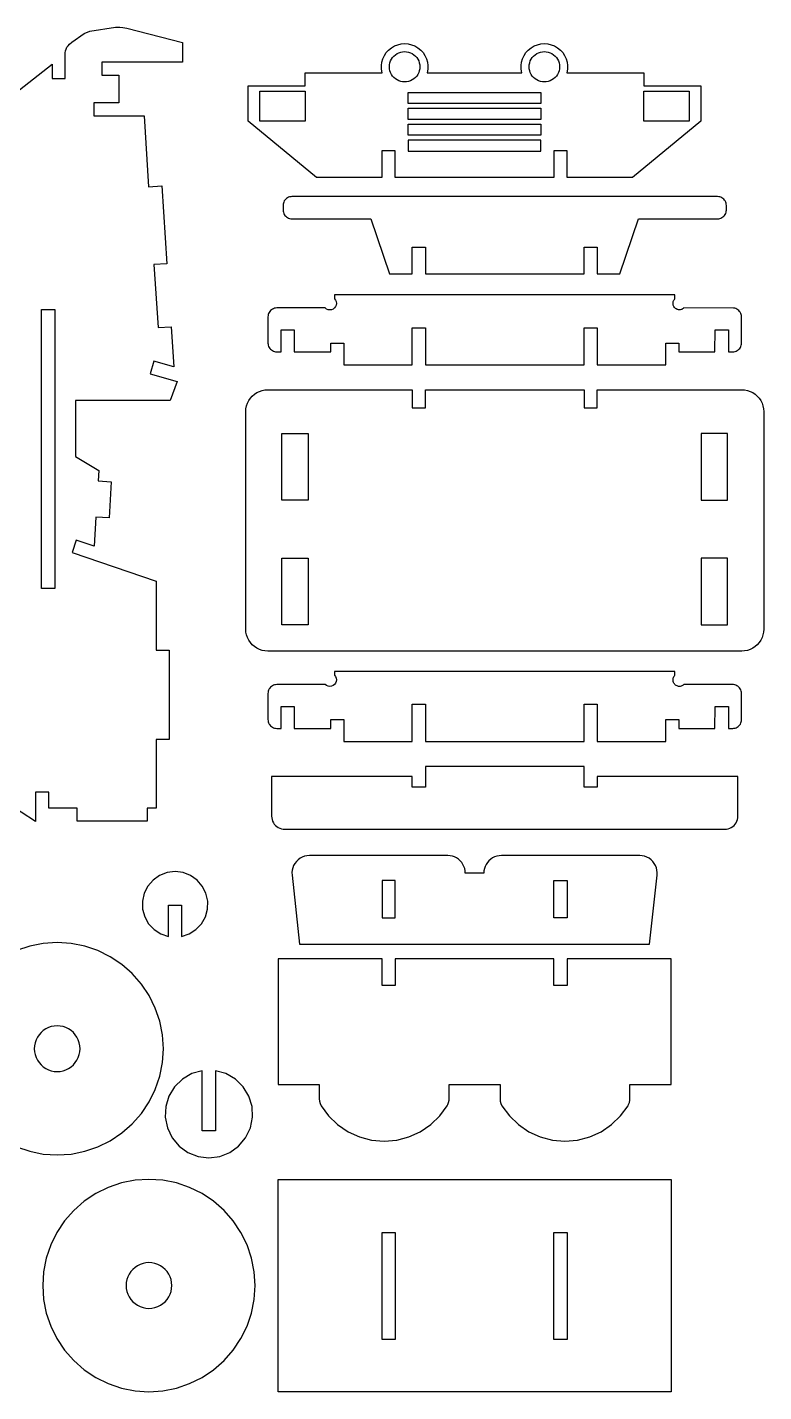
# Model space of a CAD drawing. Extents: x -629.5 to -535.7, y 368.1 to 423.3.
# Drawn here: x -600 to -572, y 371.4 to 423.3 of the extents above; entities that cross this region are included whole.
import ezdxf

# ---------------------------------------------------------------- set-up
doc = ezdxf.new("R2010")
doc.units = 0
doc.header["$MEASUREMENT"] = 0
doc.layers.get('0').update_dxf_attribs({"linetype": 'CONTINUOUS'})

msp = doc.modelspace()

# ---------------------------------------------------------------- linework, layer by layer
for points in [[(-602.413, 419.257), (-599.035, 421.904), (-599.035, 421.357), (-598.536, 421.357), (-598.536, 422.332), (-598.525, 422.406), (-598.503, 422.478), (-598.47, 422.545), (-598.428, 422.607), (-598.377, 422.662), (-598.286, 422.736), (-597.812, 423.074), (-597.596, 423.154), (-596.625, 423.307), (-596.46, 423.306), (-596.35, 423.296), (-596.187, 423.268), (-594.069, 422.722), (-594.069, 421.98), (-597.149, 421.98), (-597.149, 421.48), (-596.499, 421.48), (-596.499, 420.435), (-597.448, 420.435), (-597.448, 419.935), (-595.539, 419.935), (-595.363, 417.237), (-594.864, 417.27), (-594.667, 414.306), (-595.165, 414.272), (-595.006, 411.876), (-594.507, 411.909), (-594.406, 410.382), (-595.166, 410.594), (-595.3, 410.112), (-594.273, 409.826), (-594.541, 409.097), (-598.141, 409.097), (-598.141, 406.969), (-597.258, 406.433), (-597.283, 406.04), (-596.783, 406.009), (-596.868, 404.633), (-597.367, 404.664), (-597.436, 403.551), (-598.115, 403.783), (-598.276, 403.309), (-595.082, 402.221), (-595.082, 399.602), (-594.582, 399.602), (-594.582, 396.2), (-595.082, 396.2), (-595.082, 393.587), (-595.419, 393.587), (-595.419, 393.087), (-598.086, 393.087), (-598.086, 393.587), (-599.162, 393.587), (-599.162, 394.189), (-599.662, 394.189), (-599.662, 393.082), (-600.764, 393.791)], [(-600.389, 380.692), (-599.888, 380.522), (-599.37, 380.419), (-598.842, 380.385), (-598.314, 380.419), (-597.796, 380.522), (-597.295, 380.692), (-596.821, 380.926), (-596.382, 381.22), (-595.984, 381.569), (-595.635, 381.966), (-595.342, 382.406), (-595.108, 382.88), (-594.938, 383.38), (-594.835, 383.899), (-594.8, 384.427), (-594.835, 384.954), (-594.938, 385.473), (-595.108, 385.973), (-595.342, 386.448), (-595.635, 386.887), (-595.984, 387.285), (-596.382, 387.633), (-596.821, 387.927), (-597.295, 388.161), (-597.796, 388.331), (-598.314, 388.434), (-598.842, 388.468), (-599.37, 388.434), (-599.888, 388.331), (-600.389, 388.161)]]:
    msp.add_lwpolyline(points)
for points in [[(-579.609, 422.342), (-579.535, 422.23), (-579.48, 422.108), (-579.443, 421.979), (-579.426, 421.846), (-579.43, 421.711), (-579.454, 421.579), (-576.525, 421.579), (-576.525, 421.079), (-574.355, 421.079), (-574.355, 419.735), (-576.956, 417.592), (-579.444, 417.592), (-579.444, 418.609), (-579.944, 418.609), (-579.944, 417.592), (-585.986, 417.592), (-585.986, 418.609), (-586.486, 418.609), (-586.486, 417.592), (-588.975, 417.592), (-591.575, 419.735), (-591.575, 421.079), (-589.406, 421.079), (-589.406, 421.579), (-586.477, 421.579), (-586.501, 421.711), (-586.505, 421.846), (-586.488, 421.979), (-586.451, 422.108), (-586.395, 422.23), (-586.321, 422.342), (-586.231, 422.442), (-586.127, 422.527), (-586.012, 422.595), (-585.887, 422.645), (-585.756, 422.676), (-585.622, 422.686), (-585.488, 422.676), (-585.358, 422.645), (-585.233, 422.595), (-585.117, 422.527), (-585.013, 422.442), (-584.923, 422.342), (-584.849, 422.23), (-584.793, 422.108), (-584.757, 421.979), (-584.74, 421.846), (-584.744, 421.711), (-584.768, 421.579), (-581.163, 421.579), (-581.187, 421.711), (-581.191, 421.846), (-581.174, 421.979), (-581.137, 422.108), (-581.081, 422.23), (-581.007, 422.342), (-580.917, 422.442), (-580.813, 422.527), (-580.698, 422.595), (-580.573, 422.645), (-580.442, 422.676), (-580.308, 422.686), (-580.174, 422.676), (-580.044, 422.645), (-579.919, 422.595), (-579.803, 422.527), (-579.699, 422.442)], [(-585.122, 421.514), (-585.164, 421.451), (-585.214, 421.394), (-585.271, 421.344), (-585.333, 421.302), (-585.401, 421.269), (-585.473, 421.244), (-585.547, 421.23), (-585.622, 421.225), (-585.698, 421.23), (-585.772, 421.244), (-585.843, 421.269), (-585.911, 421.302), (-585.974, 421.344), (-586.031, 421.394), (-586.081, 421.451), (-586.123, 421.514), (-586.156, 421.581), (-586.18, 421.653), (-586.195, 421.727), (-586.2, 421.802), (-586.195, 421.878), (-586.18, 421.952), (-586.156, 422.024), (-586.123, 422.091), (-586.081, 422.154), (-586.031, 422.211), (-585.974, 422.261), (-585.911, 422.303), (-585.843, 422.336), (-585.772, 422.361), (-585.698, 422.375), (-585.622, 422.38), (-585.547, 422.375), (-585.473, 422.361), (-585.401, 422.336), (-585.333, 422.303), (-585.271, 422.261), (-585.214, 422.211), (-585.164, 422.154), (-585.122, 422.091), (-585.088, 422.024), (-585.064, 421.952), (-585.049, 421.878), (-585.044, 421.802), (-585.049, 421.727), (-585.064, 421.653), (-585.088, 421.581)], [(-579.774, 422.024), (-579.75, 421.952), (-579.735, 421.878), (-579.731, 421.802), (-579.735, 421.727), (-579.75, 421.653), (-579.774, 421.581), (-579.808, 421.514), (-579.85, 421.451), (-579.9, 421.394), (-579.957, 421.344), (-580.019, 421.302), (-580.087, 421.269), (-580.159, 421.244), (-580.233, 421.23), (-580.308, 421.225), (-580.384, 421.23), (-580.458, 421.244), (-580.529, 421.269), (-580.597, 421.302), (-580.66, 421.344), (-580.717, 421.394), (-580.767, 421.451), (-580.809, 421.514), (-580.842, 421.581), (-580.866, 421.653), (-580.881, 421.727), (-580.886, 421.802), (-580.881, 421.878), (-580.866, 421.952), (-580.842, 422.024), (-580.809, 422.091), (-580.767, 422.154), (-580.717, 422.211), (-580.66, 422.261), (-580.597, 422.303), (-580.529, 422.336), (-580.458, 422.361), (-580.384, 422.375), (-580.308, 422.38), (-580.233, 422.375), (-580.159, 422.361), (-580.087, 422.336), (-580.019, 422.303), (-579.957, 422.261), (-579.9, 422.211), (-579.85, 422.154), (-579.808, 422.091)], [(-589.406, 419.735), (-591.134, 419.735), (-591.134, 420.869), (-589.406, 420.869)], [(-580.444, 420.404), (-585.487, 420.404), (-585.487, 420.827), (-580.444, 420.827)], [(-574.797, 419.735), (-576.525, 419.735), (-576.525, 420.869), (-574.797, 420.869)], [(-585.487, 419.8), (-585.487, 420.223), (-580.444, 420.223), (-580.444, 419.8)], [(-585.487, 419.196), (-585.487, 419.619), (-580.444, 419.619), (-580.444, 419.196)], [(-580.444, 418.592), (-580.444, 419.015), (-585.487, 419.015), (-585.487, 418.592)], [(-590.201, 416.695), (-590.221, 416.656), (-590.235, 416.615), (-590.243, 416.572), (-590.246, 416.528), (-590.246, 416.35), (-590.243, 416.307), (-590.235, 416.264), (-590.221, 416.223), (-590.201, 416.183), (-590.177, 416.147), (-590.148, 416.114), (-590.116, 416.086), (-590.079, 416.061), (-590.04, 416.042), (-589.999, 416.028), (-589.956, 416.02), (-589.913, 416.017), (-586.905, 416.017), (-586.194, 413.923), (-585.335, 413.923), (-585.335, 414.94), (-584.835, 414.94), (-584.835, 413.923), (-578.793, 413.923), (-578.793, 414.94), (-578.293, 414.94), (-578.293, 413.923), (-577.434, 413.923), (-576.723, 416.017), (-573.715, 416.017), (-573.672, 416.02), (-573.629, 416.028), (-573.588, 416.042), (-573.549, 416.061), (-573.512, 416.086), (-573.48, 416.114), (-573.451, 416.147), (-573.427, 416.183), (-573.407, 416.223), (-573.393, 416.264), (-573.385, 416.307), (-573.382, 416.35), (-573.382, 416.528), (-573.385, 416.572), (-573.393, 416.615), (-573.407, 416.656), (-573.427, 416.695), (-573.451, 416.731), (-573.48, 416.764), (-573.512, 416.793), (-573.549, 416.817), (-573.588, 416.836), (-573.629, 416.85), (-573.672, 416.859), (-573.715, 416.862), (-589.913, 416.862), (-589.956, 416.859), (-589.999, 416.85), (-590.04, 416.836), (-590.079, 416.817), (-590.116, 416.793), (-590.148, 416.764), (-590.177, 416.731)], [(-590.811, 412.375), (-590.819, 412.332), (-590.822, 412.288), (-590.822, 411.288), (-590.819, 411.245), (-590.811, 411.202), (-590.797, 411.161), (-590.777, 411.122), (-590.753, 411.085), (-590.724, 411.053), (-590.691, 411.024), (-590.655, 411), (-590.616, 410.98), (-590.575, 410.966), (-590.532, 410.958), (-590.489, 410.955), (-590.322, 410.955), (-590.322, 411.788), (-589.822, 411.788), (-589.822, 410.955), (-588.437, 410.955), (-588.437, 411.288), (-587.937, 411.288), (-587.937, 410.455), (-585.335, 410.455), (-585.335, 411.871), (-584.835, 411.871), (-584.835, 410.455), (-578.793, 410.455), (-578.793, 411.871), (-578.293, 411.871), (-578.293, 410.455), (-575.691, 410.455), (-575.691, 411.288), (-575.191, 411.288), (-575.191, 410.955), (-573.822, 410.955), (-573.806, 411.788), (-573.306, 411.788), (-573.306, 410.955), (-573.139, 410.955), (-573.096, 410.958), (-573.053, 410.966), (-573.012, 410.98), (-572.973, 411), (-572.936, 411.024), (-572.904, 411.053), (-572.875, 411.085), (-572.851, 411.122), (-572.831, 411.161), (-572.817, 411.202), (-572.809, 411.245), (-572.806, 411.288), (-572.806, 412.288), (-572.81, 412.333), (-572.82, 412.376), (-572.835, 412.418), (-572.856, 412.458), (-572.881, 412.494), (-572.912, 412.527), (-572.946, 412.556), (-572.983, 412.58), (-573.024, 412.599), (-573.066, 412.612), (-573.11, 412.62), (-574.999, 412.622), (-575.023, 412.601), (-575.049, 412.584), (-575.077, 412.57), (-575.107, 412.56), (-575.137, 412.554), (-575.168, 412.552), (-575.2, 412.554), (-575.23, 412.56), (-575.26, 412.57), (-575.288, 412.584), (-575.314, 412.601), (-575.337, 412.622), (-575.359, 412.646), (-575.377, 412.673), (-575.392, 412.703), (-575.402, 412.734), (-575.408, 412.766), (-575.411, 412.798), (-575.408, 412.831), (-575.402, 412.863), (-575.392, 412.894), (-575.377, 412.923), (-575.359, 412.951), (-575.337, 412.975), (-575.337, 413.122), (-588.291, 413.122), (-588.291, 412.975), (-588.251, 412.923), (-588.226, 412.863), (-588.217, 412.798), (-588.226, 412.734), (-588.251, 412.673), (-588.291, 412.622), (-588.342, 412.582), (-588.403, 412.557), (-588.467, 412.548), (-588.532, 412.557), (-588.592, 412.582), (-588.644, 412.622), (-590.489, 412.622), (-590.532, 412.619), (-590.575, 412.61), (-590.616, 412.596), (-590.655, 412.577), (-590.691, 412.553), (-590.724, 412.524), (-590.753, 412.491), (-590.777, 412.455), (-590.797, 412.416)], [(-598.936, 412.561), (-598.936, 401.943), (-599.436, 401.943), (-599.436, 412.561)], [(-585.335, 408.827), (-584.835, 408.827), (-584.835, 409.511), (-578.793, 409.511), (-578.793, 408.827), (-578.293, 408.827), (-578.293, 409.511), (-572.796, 409.511), (-572.687, 409.504), (-572.58, 409.483), (-572.477, 409.448), (-572.379, 409.4), (-572.288, 409.339), (-572.206, 409.267), (-572.135, 409.185), (-572.074, 409.095), (-572.026, 408.997), (-571.991, 408.894), (-571.969, 408.787), (-571.962, 408.678), (-571.962, 400.394), (-571.969, 400.285), (-571.991, 400.178), (-572.026, 400.075), (-572.074, 399.977), (-572.135, 399.886), (-572.206, 399.804), (-572.288, 399.732), (-572.379, 399.672), (-572.477, 399.624), (-572.58, 399.589), (-572.687, 399.567), (-572.796, 399.56), (-590.832, 399.56), (-590.941, 399.567), (-591.048, 399.589), (-591.151, 399.624), (-591.249, 399.672), (-591.34, 399.732), (-591.422, 399.804), (-591.493, 399.886), (-591.554, 399.977), (-591.602, 400.075), (-591.637, 400.178), (-591.659, 400.285), (-591.666, 400.394), (-591.666, 408.678), (-591.659, 408.787), (-591.637, 408.894), (-591.602, 408.997), (-591.554, 409.095), (-591.493, 409.185), (-591.422, 409.267), (-591.34, 409.339), (-591.249, 409.4), (-591.151, 409.448), (-591.048, 409.483), (-590.941, 409.504), (-590.832, 409.511), (-585.335, 409.511)], [(-590.291, 405.308), (-590.291, 407.847), (-589.291, 407.847), (-589.291, 405.308)], [(-573.337, 405.308), (-573.337, 407.847), (-574.337, 407.847), (-574.337, 405.308)], [(-589.291, 403.102), (-589.291, 400.558), (-590.291, 400.558), (-590.291, 403.102)], [(-574.337, 403.102), (-574.337, 400.558), (-573.337, 400.558), (-573.337, 403.102)], [(-590.811, 398.04), (-590.819, 397.997), (-590.822, 397.954), (-590.822, 396.954), (-590.819, 396.91), (-590.811, 396.868), (-590.797, 396.826), (-590.777, 396.787), (-590.753, 396.751), (-590.724, 396.718), (-590.691, 396.689), (-590.655, 396.665), (-590.616, 396.646), (-590.575, 396.632), (-590.532, 396.623), (-590.489, 396.621), (-590.322, 396.621), (-590.322, 397.454), (-589.822, 397.454), (-589.822, 396.621), (-588.437, 396.621), (-588.437, 396.954), (-587.937, 396.954), (-587.937, 396.121), (-585.335, 396.121), (-585.335, 397.537), (-584.835, 397.537), (-584.835, 396.121), (-578.793, 396.121), (-578.793, 397.537), (-578.293, 397.537), (-578.293, 396.121), (-575.691, 396.121), (-575.691, 396.954), (-575.191, 396.954), (-575.191, 396.621), (-573.822, 396.621), (-573.806, 397.454), (-573.306, 397.454), (-573.306, 396.621), (-573.139, 396.621), (-573.096, 396.623), (-573.053, 396.632), (-573.012, 396.646), (-572.973, 396.665), (-572.936, 396.689), (-572.904, 396.718), (-572.875, 396.751), (-572.851, 396.787), (-572.831, 396.826), (-572.817, 396.868), (-572.809, 396.91), (-572.806, 396.954), (-572.806, 397.954), (-572.81, 397.998), (-572.82, 398.042), (-572.835, 398.084), (-572.856, 398.123), (-572.881, 398.16), (-572.912, 398.193), (-572.946, 398.221), (-572.983, 398.245), (-573.024, 398.264), (-573.066, 398.278), (-573.11, 398.285), (-574.999, 398.287), (-575.023, 398.267), (-575.049, 398.249), (-575.077, 398.235), (-575.107, 398.225), (-575.137, 398.219), (-575.168, 398.217), (-575.2, 398.219), (-575.23, 398.225), (-575.26, 398.235), (-575.288, 398.249), (-575.314, 398.267), (-575.337, 398.287), (-575.359, 398.312), (-575.377, 398.339), (-575.392, 398.368), (-575.402, 398.399), (-575.408, 398.431), (-575.411, 398.464), (-575.408, 398.497), (-575.402, 398.529), (-575.392, 398.56), (-575.377, 398.589), (-575.359, 398.616), (-575.337, 398.641), (-575.337, 398.787), (-588.291, 398.787), (-588.291, 398.641), (-588.251, 398.589), (-588.226, 398.529), (-588.217, 398.464), (-588.226, 398.399), (-588.251, 398.339), (-588.291, 398.287), (-588.342, 398.247), (-588.403, 398.222), (-588.467, 398.214), (-588.532, 398.222), (-588.592, 398.247), (-588.644, 398.287), (-590.489, 398.287), (-590.532, 398.284), (-590.575, 398.276), (-590.616, 398.262), (-590.655, 398.243), (-590.691, 398.218), (-590.724, 398.19), (-590.753, 398.157), (-590.777, 398.121), (-590.797, 398.081)], [(-573.253, 392.817), (-573.194, 392.846), (-573.14, 392.882), (-573.09, 392.925), (-573.047, 392.974), (-573.011, 393.029), (-572.982, 393.088), (-572.961, 393.149), (-572.948, 393.214), (-572.944, 393.279), (-572.944, 394.787), (-578.293, 394.787), (-578.293, 394.389), (-578.793, 394.389), (-578.793, 395.172), (-584.835, 395.172), (-584.835, 394.389), (-585.335, 394.389), (-585.335, 394.787), (-590.684, 394.787), (-590.684, 393.279), (-590.68, 393.214), (-590.667, 393.149), (-590.646, 393.088), (-590.617, 393.029), (-590.581, 392.974), (-590.538, 392.925), (-590.488, 392.882), (-590.434, 392.846), (-590.375, 392.817), (-590.313, 392.796), (-590.249, 392.783), (-590.184, 392.779), (-573.444, 392.779), (-573.379, 392.783), (-573.315, 392.796)], [(-576.017, 391.039), (-576.013, 391.132), (-576.022, 391.225), (-576.045, 391.315), (-576.079, 391.402), (-576.126, 391.483), (-576.183, 391.557), (-576.25, 391.622), (-576.325, 391.677), (-576.407, 391.72), (-576.495, 391.752), (-576.586, 391.772), (-576.679, 391.778), (-581.943, 391.778), (-582.03, 391.773), (-582.116, 391.756), (-582.198, 391.728), (-582.276, 391.689), (-582.349, 391.641), (-582.415, 391.583), (-582.472, 391.518), (-582.52, 391.445), (-582.559, 391.367), (-582.587, 391.284), (-582.604, 391.199), (-582.61, 391.112), (-583.314, 391.112), (-583.32, 391.199), (-583.337, 391.284), (-583.365, 391.367), (-583.404, 391.445), (-583.452, 391.518), (-583.51, 391.583), (-583.575, 391.641), (-583.648, 391.689), (-583.726, 391.728), (-583.808, 391.756), (-583.894, 391.773), (-583.981, 391.778), (-589.245, 391.778), (-589.338, 391.772), (-589.429, 391.752), (-589.517, 391.72), (-589.599, 391.677), (-589.674, 391.622), (-589.741, 391.557), (-589.799, 391.483), (-589.845, 391.402), (-589.88, 391.315), (-589.902, 391.225), (-589.911, 391.132), (-589.908, 391.039), (-589.618, 388.405), (-576.306, 388.405)], [(-594.607, 389.894), (-594.107, 389.894), (-594.107, 388.697), (-593.818, 388.794), (-593.561, 388.959), (-593.351, 389.18), (-593.202, 389.447), (-593.121, 389.741), (-593.115, 390.046), (-593.182, 390.344), (-593.32, 390.617), (-593.52, 390.848), (-593.77, 391.023), (-594.054, 391.133), (-594.357, 391.17), (-594.661, 391.133), (-594.945, 391.023), (-595.195, 390.848), (-595.395, 390.617), (-595.533, 390.344), (-595.6, 390.046), (-595.594, 389.741), (-595.513, 389.447), (-595.364, 389.18), (-595.154, 388.959), (-594.897, 388.794), (-594.607, 388.697)], [(-586.483, 389.408), (-585.983, 389.408), (-585.983, 390.825), (-586.483, 390.825)], [(-579.941, 390.825), (-579.441, 390.825), (-579.441, 389.408), (-579.941, 389.408)], [(-581.919, 382.258), (-581.637, 381.872), (-581.293, 381.539), (-580.898, 381.269), (-580.462, 381.071), (-579.999, 380.95), (-579.522, 380.909), (-579.045, 380.95), (-578.582, 381.071), (-578.147, 381.269), (-577.751, 381.539), (-577.407, 381.872), (-577.125, 382.258), (-577.103, 382.298), (-577.071, 382.383), (-577.055, 382.472), (-577.053, 383.063), (-575.485, 383.063), (-575.485, 387.852), (-579.441, 387.852), (-579.441, 386.835), (-579.941, 386.835), (-579.941, 387.852), (-585.983, 387.852), (-585.983, 386.835), (-586.483, 386.835), (-586.483, 387.852), (-590.439, 387.852), (-590.439, 383.063), (-588.871, 383.063), (-588.871, 382.518), (-588.863, 382.427), (-588.839, 382.34), (-588.799, 382.258), (-588.517, 381.872), (-588.173, 381.539), (-587.777, 381.269), (-587.342, 381.071), (-586.879, 380.95), (-586.402, 380.909), (-585.925, 380.95), (-585.462, 381.071), (-585.027, 381.269), (-584.631, 381.539), (-584.287, 381.872), (-584.005, 382.258), (-583.983, 382.298), (-583.951, 382.383), (-583.934, 382.472), (-583.932, 383.063), (-581.992, 383.063), (-581.992, 382.518), (-581.983, 382.427), (-581.959, 382.34)], [(-598.312, 385.117), (-598.407, 385.18), (-598.509, 385.23), (-598.617, 385.267), (-598.728, 385.289), (-598.842, 385.297), (-598.956, 385.289), (-599.067, 385.267), (-599.175, 385.23), (-599.277, 385.18), (-599.372, 385.117), (-599.457, 385.042), (-599.532, 384.956), (-599.595, 384.862), (-599.646, 384.76), (-599.682, 384.652), (-599.705, 384.54), (-599.712, 384.427), (-599.705, 384.313), (-599.682, 384.201), (-599.646, 384.094), (-599.595, 383.992), (-599.532, 383.897), (-599.457, 383.811), (-599.372, 383.736), (-599.277, 383.673), (-599.175, 383.623), (-599.067, 383.586), (-598.956, 383.564), (-598.842, 383.557), (-598.728, 383.564), (-598.617, 383.586), (-598.509, 383.623), (-598.407, 383.673), (-598.312, 383.736), (-598.227, 383.811), (-598.152, 383.897), (-598.089, 383.992), (-598.038, 384.094), (-598.002, 384.201), (-597.979, 384.313), (-597.972, 384.427), (-597.979, 384.54), (-598.002, 384.652), (-598.038, 384.76), (-598.089, 384.862), (-598.152, 384.956), (-598.227, 385.042)], [(-591.492, 381.411), (-591.41, 381.818), (-591.43, 382.231), (-591.552, 382.627), (-591.768, 382.981), (-592.064, 383.271), (-592.423, 383.478), (-592.822, 383.591), (-592.822, 381.298), (-593.322, 381.298), (-593.322, 383.591), (-593.72, 383.478), (-594.079, 383.271), (-594.375, 382.981), (-594.591, 382.627), (-594.713, 382.231), (-594.733, 381.818), (-594.651, 381.411), (-594.471, 381.038), (-594.205, 380.721), (-593.868, 380.479), (-593.483, 380.328), (-593.072, 380.276), (-592.66, 380.328), (-592.275, 380.479), (-591.938, 380.721), (-591.672, 381.038)], [(-592.493, 378.272), (-592.89, 378.62), (-593.33, 378.914), (-593.804, 379.148), (-594.305, 379.318), (-594.823, 379.421), (-595.351, 379.455), (-595.879, 379.421), (-596.397, 379.318), (-596.898, 379.148), (-597.372, 378.914), (-597.811, 378.62), (-598.209, 378.272), (-598.558, 377.874), (-598.851, 377.434), (-599.085, 376.96), (-599.255, 376.46), (-599.358, 375.941), (-599.393, 375.414), (-599.358, 374.886), (-599.255, 374.367), (-599.085, 373.867), (-598.851, 373.393), (-598.558, 372.953), (-598.209, 372.556), (-597.811, 372.207), (-597.372, 371.913), (-596.898, 371.679), (-596.397, 371.509), (-595.879, 371.406), (-595.351, 371.372), (-594.823, 371.406), (-594.305, 371.509), (-593.804, 371.679), (-593.33, 371.913), (-592.89, 372.207), (-592.493, 372.556), (-592.144, 372.953), (-591.851, 373.393), (-591.617, 373.867), (-591.447, 374.367), (-591.344, 374.886), (-591.309, 375.414), (-591.344, 375.941), (-591.447, 376.46), (-591.617, 376.96), (-591.851, 377.434), (-592.144, 377.874)], [(-575.485, 371.372), (-590.439, 371.372), (-590.439, 379.447), (-575.485, 379.447)], [(-585.983, 373.36), (-586.483, 373.36), (-586.483, 377.428), (-585.983, 377.428)], [(-579.441, 373.36), (-579.941, 373.36), (-579.941, 377.428), (-579.441, 377.428)], [(-594.916, 374.66), (-594.821, 374.723), (-594.736, 374.798), (-594.661, 374.884), (-594.597, 374.979), (-594.547, 375.081), (-594.511, 375.188), (-594.488, 375.3), (-594.481, 375.414), (-594.488, 375.527), (-594.511, 375.639), (-594.547, 375.746), (-594.597, 375.849), (-594.661, 375.943), (-594.736, 376.029), (-594.821, 376.104), (-594.916, 376.167), (-595.018, 376.217), (-595.126, 376.254), (-595.237, 376.276), (-595.351, 376.284), (-595.465, 376.276), (-595.576, 376.254), (-595.684, 376.217), (-595.786, 376.167), (-595.881, 376.104), (-595.966, 376.029), (-596.041, 375.943), (-596.104, 375.849), (-596.155, 375.746), (-596.191, 375.639), (-596.214, 375.527), (-596.221, 375.414), (-596.214, 375.3), (-596.191, 375.188), (-596.155, 375.081), (-596.104, 374.979), (-596.041, 374.884), (-595.966, 374.798), (-595.881, 374.723), (-595.786, 374.66), (-595.684, 374.61), (-595.576, 374.573), (-595.465, 374.551), (-595.351, 374.543), (-595.237, 374.551), (-595.126, 374.573), (-595.018, 374.61)]]:
    msp.add_lwpolyline(points, close=True)

doc.saveas('drawing.dxf')
